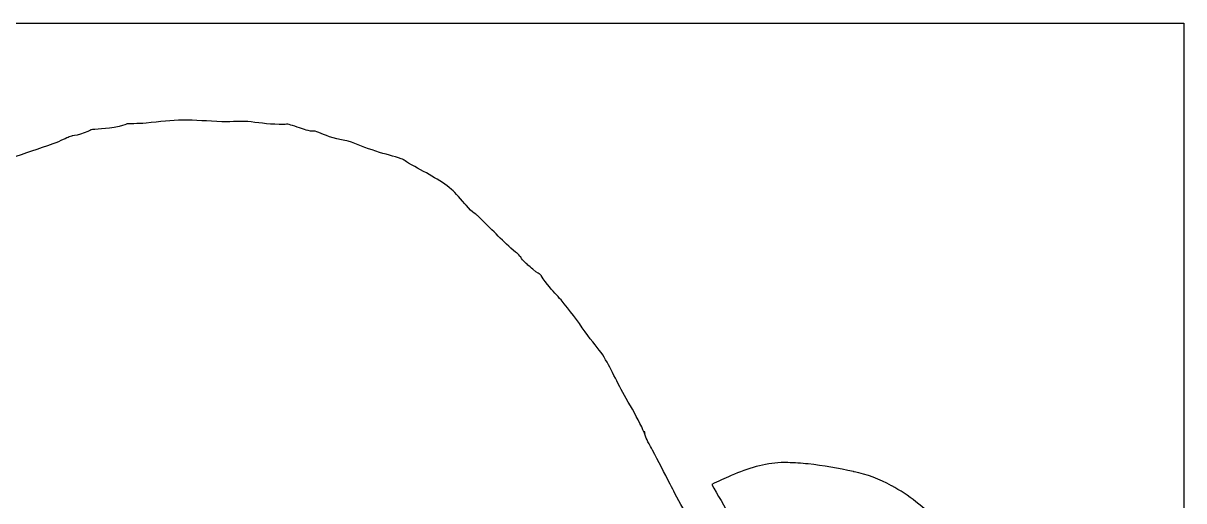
# Model space of a CAD drawing. Header units: millimetres. Extents: x 0 to 283, y 0 to 1048.
# Drawn here: x 129.9 to 282.9, y 985.1 to 1048 of the extents above; entities that cross this region are included whole.
import ezdxf

# ---------------------------------------------------------------- set-up
doc = ezdxf.new("R2010")
doc.units = ezdxf.units.MM
doc.layers.add('Calque_1', color=7, linetype='CONTINUOUS')

msp = doc.modelspace()

# ---------------------------------------------------------------- linework, layer by layer
at = {"layer": 'Calque_1', "color": 7}
msp.add_lwpolyline([(0.499998, 1047.9898), (282.85537, 1047.9898), (282.85537, 503.2788), (199.97464, 503.2788), (0.499998, 503.2788)], close=True, dxfattribs=at)
for points in [[(150.95769, 1035.2326), (150.95696, 1035.243)], [(188.29443, 1024.0454), (188.45359, 1023.8625)], [(230.67502, 990.1329), (230.67502, 990.1429), (229.78884, 990.1382)], [(223.22749, 988.4319), (223.20529, 988.4219)]]:
    msp.add_lwpolyline(points, dxfattribs=at)
for points in [[(138.80577, 1033.9332), (138.96012, 1033.9742), (138.69745, 1033.8213), (137.97791, 1033.5528)], [(142.56988, 1034.4101), (140.80879, 1033.9818), (139.38099, 1034.0874), (138.80577, 1033.9332)], [(143.58842, 1034.759), (143.58542, 1034.717), (143.26795, 1034.5799), (142.56988, 1034.4101)], [(146.134, 1034.844), (144.96183, 1034.7348), (143.84675, 1034.764), (143.58842, 1034.759)], [(150.95696, 1035.243), (149.51032, 1035.243), (147.8996, 1035.0084), (146.134, 1034.844)], [(156.11035, 1035.0289), (154.28506, 1035.0859), (152.55626, 1035.2326), (150.95769, 1035.2326)], [(159.52306, 1035.0419), (158.73494, 1035.1249), (157.5639, 1034.9839), (156.11035, 1035.0289)], [(163.6396, 1034.661), (162.09815, 1034.69), (160.74835, 1034.9122), (159.52306, 1035.0419)], [(164.6659, 1034.71), (164.7336, 1034.7), (164.39319, 1034.647), (163.6396, 1034.661)], [(166.73089, 1034.078), (165.68424, 1034.4105), (165.00319, 1034.6818), (164.6659, 1034.71)], [(167.80162, 1033.7999), (167.29062, 1033.8709), (167.15647, 1033.9428), (166.73089, 1034.078)], [(168.41296, 1033.7869), (168.08536, 1033.7549), (167.92767, 1033.7873), (167.80162, 1033.7999)], [(171.25723, 1032.7648), (169.83684, 1033.1078), (168.97616, 1033.5938), (168.41296, 1033.7869)], [(136.0018, 1033.0232), (135.63662, 1032.9072), (134.91819, 1032.485), (133.8469, 1032.1069)], [(136.47516, 1033.1601), (136.29405, 1033.1451), (136.60296, 1033.2141), (136.0018, 1033.0232)], [(137.97791, 1033.5528), (137.30764, 1033.3027), (136.65627, 1033.1755), (136.47516, 1033.1601)], [(172.75429, 1032.481), (172.52965, 1032.565), (172.24529, 1032.526), (171.25723, 1032.7648)], [(176.40678, 1031.1354), (175.06879, 1031.564), (173.88148, 1032.0604), (172.75429, 1032.481)], [(133.8469, 1032.1069), (131.97095, 1031.4448), (130.09953, 1030.8351), (128.27411, 1030.2156)], [(179.72648, 1030.1432), (178.81242, 1030.4762), (177.67917, 1030.7278), (176.40678, 1031.1354)], [(180.07116, 1030.0176), (180.07316, 1030.0076), (179.98566, 1030.0486), (179.72648, 1030.1432)], [(180.7135, 1029.582), (180.29789, 1029.8214), (180.14008, 1029.9608), (180.07116, 1030.0176)], [(186.34519, 1026.1202), (184.89954, 1027.3644), (182.8544, 1028.3489), (180.7135, 1029.582)], [(188.45359, 1023.8625), (187.54554, 1024.8073), (186.92575, 1025.6206), (186.34519, 1026.1202)], [(189.84317, 1022.6491), (189.80017, 1022.6921), (189.10971, 1023.0047), (188.29443, 1024.0454)], [(194.18813, 1018.3656), (192.66578, 1019.7772), (191.23529, 1021.2456), (189.84317, 1022.6491)], [(194.96482, 1017.7512), (195.01992, 1017.6982), (194.7287, 1017.8643), (194.18813, 1018.3656)], [(195.48676, 1017.2194), (195.51336, 1017.1834), (195.36396, 1017.3628), (194.96482, 1017.7512)], [(195.58908, 1016.9957), (195.55678, 1017.0397), (195.52188, 1017.1504), (195.48676, 1017.2194)], [(196.01592, 1016.5223), (195.8966, 1016.635), (195.78594, 1016.726), (195.58908, 1016.9957)], [(197.09441, 1015.588), (196.54107, 1016.0527), (196.25455, 1016.2969), (196.01592, 1016.5223)], [(197.9419, 1014.9875), (198.0114, 1014.9255), (197.69652, 1015.0825), (197.09441, 1015.588)], [(198.22302, 1014.7075), (198.17152, 1014.7905), (198.28552, 1014.6785), (197.9419, 1014.9875)], [(199.00489, 1013.5783), (198.54716, 1014.14), (198.27454, 1014.6241), (198.22302, 1014.7075)], [(200.79444, 1011.5531), (200.32498, 1012.1164), (199.67971, 1012.75), (199.00489, 1013.5783)], [(203.97668, 1007.3555), (202.97319, 1008.8189), (201.93893, 1010.1797), (200.79444, 1011.5531)], [(206.29126, 1004.3205), (205.77858, 1005.1311), (204.8801, 1006.0379), (203.97668, 1007.3555)], [(209.37583, 998.5978), (208.18458, 1000.6683), (207.32228, 1002.6905), (206.29126, 1004.3205)], [(211.42222, 994.843), (210.84208, 996.0723), (210.12906, 997.2885), (209.37583, 998.5978)], [(211.82529, 993.9433), (211.80989, 993.9853), (211.69275, 994.2697), (211.42222, 994.843)], [(211.76789, 994.1743), (211.71529, 994.533), (211.84069, 993.9016), (211.82529, 993.9433)], [(212.13066, 993.1248), (211.99271, 993.3998), (211.82047, 993.8155), (211.76789, 994.1743)], [(212.84483, 991.7791), (212.47041, 992.4706), (212.2686, 992.8499), (212.13066, 993.1248)], [(215.17182, 987.306), (214.40752, 988.8065), (213.64558, 990.3006), (212.84483, 991.7791)], [(229.78884, 990.1382), (227.62869, 990.0502), (225.4081, 989.3866), (223.22749, 988.4319)], [(233.35444, 989.9665), (232.45781, 990.0625), (231.56338, 990.1198), (230.67502, 990.1329)], [(239.34787, 988.9485), (237.35676, 989.3817), (235.35694, 989.7294), (233.35444, 989.9665)], [(223.20529, 988.4219), (222.34076, 988.0539), (221.5023, 987.6568), (220.65092, 987.2742)], [(239.40677, 988.9365), (239.38707, 988.9365), (239.36737, 988.9465), (239.34787, 988.9485)], [(244.33309, 987.0953), (242.76817, 987.9691), (241.10135, 988.6122), (239.40677, 988.9365)], [(215.81209, 986.0766), (215.62756, 986.4432), (215.40533, 986.8474), (215.17182, 987.306)], [(220.65092, 987.2742), (221.42339, 985.8979), (222.3219, 984.4748), (223.17687, 982.8331)], [(244.37549, 987.0723), (244.36129, 987.0823), (244.34709, 987.0873), (244.33309, 987.0953)], [(250.5131, 982.393), (248.61619, 984.2554), (246.58561, 985.8964), (244.37549, 987.0723)], [(217.89517, 982.4081), (217.2194, 983.5447), (216.48527, 984.7394), (215.81209, 986.0766)]]:
    msp.add_open_spline(points, degree=3, dxfattribs=at)

doc.saveas('drawing.dxf')
